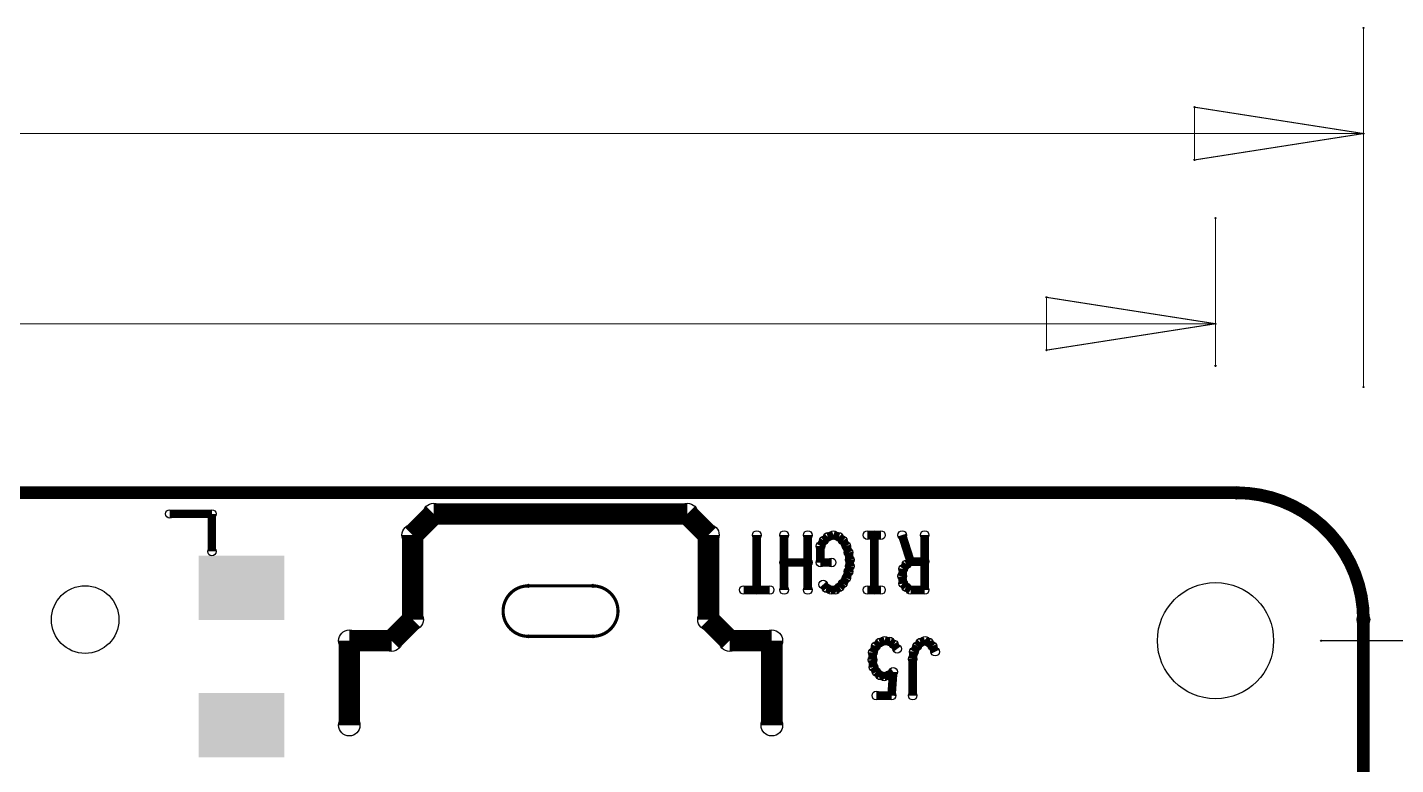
# Model space of a CAD drawing. Extents: x -18 to 115, y -16 to 67.
# Drawn here: x 53.38 to 85.76, y 49.07 to 66.51 of the extents above; entities that cross this region are included whole.
import ezdxf

# ---------------------------------------------------------------- set-up
doc = ezdxf.new("R2010")
doc.units = 0
doc.layers.get('0').update_dxf_attribs({"linetype": 'CONTINUOUS'})
for name, color, linetype in [('BOARD_ART', 7, 'CONTINUOUS'), ('DIMENSION_ART', 2, 'CONTINUOUS'), ('IVSTD1-2-1-2_DRL', 4, 'CONTINUOUS'), ('IVSTD_ROU', 1, 'CONTINUOUS'), ('PASTETOP_ART', 5, 'CONTINUOUS'), ('SILK_TOP_ART', 14, 'CONTINUOUS')]:
    doc.layers.add(name, color=color, linetype=linetype)

# ---------------------------------------------------------------- blocks, each defined once
blk = doc.blocks.new('ROUND_48')
blk.add_circle((0, 0), 0.15)
blk = doc.blocks.new('ROUND_1')
blk.add_circle((0, 0), 0.0127)
blk = doc.blocks.new('RECTANGLE_42')
blk.add_solid([(1.016, 0.762), (1.016, -0.762), (-1.016, 0.762), (-1.016, -0.762)])
blk = doc.blocks.new('ROUND_52')
blk.add_circle((0, 0), 0.1)
blk = doc.blocks.new('ROUND_49')
blk.add_circle((0, 0), 0.102)
blk = doc.blocks.new('ROUND_28')
blk.add_circle((0, 0), 0.254)
blk = doc.blocks.new('ROUND_66')
blk.add_circle((0, 0), 0.0375)
blk = doc.blocks.new('ROUND_71')
blk.add_circle((0, 0), 0.8)
blk = doc.blocks.new('ROUND_6')
blk.add_circle((0, 0), 1.375)

msp = doc.modelspace()

# ---------------------------------------------------------------- linework, layer by layer
at = {"layer": 'BOARD_ART', "const_width": 0.3}
for points in [[(82, 55.5), (3, 55.5)], [(85, 2), (85, 52.5)]]:
    msp.add_lwpolyline(points, dxfattribs=at)
msp.add_lwpolyline([(85, 52.5, 0.4142136), (82, 55.5)], format="xyb", dxfattribs=at)
at = {"layer": 'DIMENSION_ART', "const_width": 0.0254}
for points in [[(85, 58), (85, 66.5)], [(85, 64), (81, 64.625)], [(81, 64.625), (81, 63.375)], [(50.1371, 64), (85, 64)], [(81, 63.375), (85, 64)], [(81.5, 58.5), (81.5, 62)], [(81.5, 59.5), (77.5, 60.125)], [(77.5, 60.125), (77.5, 58.875)], [(50.1371, 59.5), (81.5, 59.5)], [(77.5, 58.875), (81.5, 59.5)], [(84, 52), (100, 52)]]:
    msp.add_lwpolyline(points, dxfattribs=at)
at = {"layer": 'IVSTD_ROU', "const_width": 0.075}
for points in [[(65.2379, 53.2974, 1), (65.2379, 52.1026)], [(66.7619, 52.1026, 1), (66.7619, 53.2974)]]:
    msp.add_lwpolyline(points, format="xyb", dxfattribs=at)
for points in [[(66.7619, 53.2974), (65.2379, 53.2974)], [(65.2379, 52.1026), (66.7619, 52.1026)]]:
    msp.add_lwpolyline(points, dxfattribs=at)
at = {"layer": 'SILK_TOP_ART'}
for points, const_width in [([(57.75, 55), (56.75, 55)], 0.2), ([(57.75, 54.1119), (57.75, 55)], 0.2), ([(62.5, 54.5), (63, 55)], 0.508), ([(63, 55), (69, 55)], 0.508), ([(69, 55), (69.5, 54.5)], 0.508), ([(62.5, 52.5), (62.5, 54.5)], 0.508), ([(69.5, 54.5), (69.5, 52.5)], 0.508), ([(70.642, 53.2), (70.642, 54.5)], 0.2032), ([(71.289, 53.2), (71.289, 54.5)], 0.2032), ([(71.849, 54.5), (71.849, 53.2)], 0.2032), ([(72.1493, 54.24), (72.2293, 54.37)], 0.2032), ([(72.2293, 54.37), (72.3227, 54.4567)], 0.2032), ([(72.3227, 54.4567), (72.456, 54.5)], 0.2032), ([(72.456, 54.5), (72.5893, 54.4567)], 0.2032), ([(72.5893, 54.4567), (72.6827, 54.37)], 0.2032), ([(72.6827, 54.37), (72.7627, 54.24)], 0.2032), ([(73.583, 54.5), (73.263, 54.5)], 0.2032), ([(73.423, 53.2), (73.423, 54.5)], 0.2032), ([(74.2833, 53.8717), (74.0833, 54.5)], 0.2032), ([(74.6167, 54.5), (74.6167, 53.2)], 0.2032), ([(72.1493, 53.85), (72.1493, 54.24)], 0.2032), ([(72.7627, 54.24), (72.816, 54.0883)], 0.2032), ([(72.816, 54.0883), (72.8427, 53.915)], 0.2032), ([(71.289, 53.85), (71.849, 53.85)], 0.2032), ([(72.416, 53.85), (72.1493, 53.85)], 0.2032), ([(72.8427, 53.7633), (72.816, 53.6334)], 0.2032), ([(72.8427, 53.915), (72.8427, 53.7633)], 0.2032), ([(74.0833, 53.525), (74.11, 53.6983)], 0.2032), ([(74.11, 53.6983), (74.19, 53.8067)], 0.2032), ([(74.19, 53.8067), (74.2833, 53.8717)], 0.2032), ([(74.2833, 53.8717), (74.6167, 53.8717)], 0.2032), ([(72.296, 53.2433), (72.216, 53.33)], 0.2032), ([(72.6827, 53.3517), (72.6027, 53.265)], 0.2032), ([(72.7627, 53.4816), (72.6827, 53.3517)], 0.2032), ([(72.816, 53.6334), (72.7627, 53.4816)], 0.2032), ([(74.11, 53.3517), (74.0833, 53.525)], 0.2032), ([(74.1767, 53.265), (74.11, 53.3517)], 0.2032), ([(70.9487, 53.2), (70.3353, 53.2)], 0.2032), ([(72.4027, 53.2), (72.296, 53.2433)], 0.2032), ([(72.496, 53.2), (72.4027, 53.2)], 0.2032), ([(72.6027, 53.265), (72.496, 53.2)], 0.2032), ([(73.583, 53.2), (73.263, 53.2)], 0.2032), ([(74.2833, 53.2), (74.1767, 53.265)], 0.2032), ([(74.6167, 53.2), (74.2833, 53.2)], 0.2032), ([(62, 52), (62.5, 52.5)], 0.508), ([(69.5, 52.5), (70, 52)], 0.508), ([(61, 50), (61, 52)], 0.508), ([(61, 52), (62, 52)], 0.508), ([(70, 52), (71, 52)], 0.508), ([(71, 52), (71, 50)], 0.508), ([(73.393, 51.7184), (73.3797, 51.545)], 0.2032), ([(73.4597, 51.87), (73.393, 51.7184)], 0.2032), ([(73.553, 51.9567), (73.4597, 51.87)], 0.2032), ([(73.673, 52), (73.553, 51.9567)], 0.2032), ([(73.793, 51.9783), (73.673, 52)], 0.2032), ([(73.8863, 51.9134), (73.793, 51.9783)], 0.2032), ([(73.9663, 51.805), (73.8863, 51.9134)], 0.2032), ([(74.36, 51.74), (74.3333, 51.5667)], 0.2032), ([(74.44, 51.87), (74.36, 51.74)], 0.2032), ([(74.52, 51.9567), (74.44, 51.87)], 0.2032), ([(74.6267, 52), (74.52, 51.9567)], 0.2032), ([(74.72, 51.9567), (74.6267, 52)], 0.2032), ([(74.8, 51.87), (74.72, 51.9567)], 0.2032), ([(74.8667, 51.74), (74.8, 51.87)], 0.2032), ([(73.3797, 51.545), (73.4063, 51.3717)], 0.2032), ([(74.3333, 51.5667), (74.3333, 50.7)], 0.2032), ([(73.4063, 51.3717), (73.473, 51.2633)], 0.2032), ([(73.473, 51.2633), (73.5663, 51.1767)], 0.2032), ([(73.5663, 51.1767), (73.6597, 51.155)], 0.2032), ([(73.6597, 51.155), (73.753, 51.1767)], 0.2032), ([(73.753, 51.1767), (73.873, 51.2633)], 0.2032), ([(73.873, 51.2633), (73.833, 50.7)], 0.2032), ([(73.833, 50.7), (73.473, 50.7)], 0.2032)]:
    msp.add_lwpolyline(points, dxfattribs=dict(at, const_width=const_width))

# ---------------------------------------------------------------- block references
at = {"layer": 'BOARD_ART'}
for p in [(82, 55.5), (82, 55.5), (85, 52.5), (85, 52.5)]:
    msp.add_blockref('ROUND_48', p, dxfattribs=at)
at = {"layer": 'DIMENSION_ART'}
for p in [(85, 66.5), (81, 64.625), (85, 64), (85, 64), (81, 63.375), (81, 63.375), (81.5, 62), (77.5, 60.125), (81.5, 59.5), (81.5, 59.5), (77.5, 58.875), (77.5, 58.875), (81.5, 58.5), (85, 58), (84, 52)]:
    msp.add_blockref('ROUND_1', p, dxfattribs=at)
at = {"layer": 'IVSTD1-2-1-2_DRL'}
for name, p in [('ROUND_71', (54.75, 52.5)), ('ROUND_6', (81.5, 52)), ('ROUND_6', (81.5, 52))]:
    msp.add_blockref(name, p, dxfattribs=at)
at = {"layer": 'IVSTD_ROU'}
for p in [(65.2379, 53.2974), (65.2379, 53.2974), (66.7619, 53.2974), (66.7619, 53.2974), (65.2379, 52.1026), (65.2379, 52.1026), (66.7619, 52.1026), (66.7619, 52.1026)]:
    msp.add_blockref('ROUND_66', p, dxfattribs=at)
at = {"layer": 'PASTETOP_ART'}
for p in [(58.45, 53.25), (58.45, 50)]:
    msp.add_blockref('RECTANGLE_42', p, dxfattribs=at)
at = {"layer": 'SILK_TOP_ART'}
for name, p in [('ROUND_52', (56.75, 55)), ('ROUND_52', (57.75, 55)), ('ROUND_28', (63, 55)), ('ROUND_28', (69, 55)), ('ROUND_28', (62.5, 54.5)), ('ROUND_28', (69.5, 54.5)), ('ROUND_49', (70.642, 54.5)), ('ROUND_49', (71.289, 54.5)), ('ROUND_49', (71.849, 54.5)), ('ROUND_49', (72.2293, 54.37)), ('ROUND_49', (72.3227, 54.4567)), ('ROUND_49', (72.456, 54.5)), ('ROUND_49', (72.5893, 54.4567)), ('ROUND_49', (72.6827, 54.37)), ('ROUND_49', (73.263, 54.5)), ('ROUND_49', (73.423, 54.5)), ('ROUND_49', (73.583, 54.5)), ('ROUND_49', (74.0833, 54.5)), ('ROUND_49', (74.6167, 54.5)), ('ROUND_52', (57.75, 54.1119)), ('ROUND_49', (72.1493, 54.24)), ('ROUND_49', (72.7627, 54.24)), ('ROUND_49', (72.816, 54.0883)), ('ROUND_49', (71.289, 53.85)), ('ROUND_49', (71.849, 53.85)), ('ROUND_49', (72.1493, 53.85)), ('ROUND_49', (72.416, 53.85)), ('ROUND_49', (72.8427, 53.915)), ('ROUND_49', (72.8427, 53.7633)), ('ROUND_49', (74.11, 53.6983)), ('ROUND_49', (74.19, 53.8067)), ('ROUND_49', (74.2833, 53.8717)), ('ROUND_49', (74.2833, 53.8717)), ('ROUND_49', (74.6167, 53.8717)), ('ROUND_49', (72.216, 53.33)), ('ROUND_49', (72.6827, 53.3517)), ('ROUND_49', (72.7627, 53.4816)), ('ROUND_49', (72.816, 53.6334)), ('ROUND_49', (74.0833, 53.525)), ('ROUND_49', (74.11, 53.3517)), ('ROUND_49', (70.3353, 53.2)), ('ROUND_49', (70.642, 53.2)), ('ROUND_49', (70.9487, 53.2)), ('ROUND_49', (71.289, 53.2)), ('ROUND_49', (71.849, 53.2)), ('ROUND_49', (72.296, 53.2433)), ('ROUND_49', (72.4027, 53.2)), ('ROUND_49', (72.496, 53.2)), ('ROUND_49', (72.6027, 53.265)), ('ROUND_49', (73.263, 53.2)), ('ROUND_49', (73.423, 53.2)), ('ROUND_49', (73.583, 53.2)), ('ROUND_49', (74.1767, 53.265)), ('ROUND_49', (74.2833, 53.2)), ('ROUND_49', (74.6167, 53.2)), ('ROUND_28', (62.5, 52.5)), ('ROUND_28', (69.5, 52.5)), ('ROUND_28', (61, 52)), ('ROUND_28', (62, 52)), ('ROUND_28', (70, 52)), ('ROUND_28', (71, 52)), ('ROUND_49', (73.393, 51.7184)), ('ROUND_49', (73.4597, 51.87)), ('ROUND_49', (73.553, 51.9567)), ('ROUND_49', (73.673, 52)), ('ROUND_49', (73.793, 51.9783)), ('ROUND_49', (73.8863, 51.9134)), ('ROUND_49', (73.9663, 51.805)), ('ROUND_49', (74.36, 51.74)), ('ROUND_49', (74.44, 51.87)), ('ROUND_49', (74.52, 51.9567)), ('ROUND_49', (74.6267, 52)), ('ROUND_49', (74.72, 51.9567)), ('ROUND_49', (74.8, 51.87)), ('ROUND_49', (74.8667, 51.74)), ('ROUND_49', (73.3797, 51.545)), ('ROUND_49', (74.3333, 51.5667)), ('ROUND_49', (73.4063, 51.3717)), ('ROUND_49', (73.473, 51.2633)), ('ROUND_49', (73.5663, 51.1767)), ('ROUND_49', (73.6597, 51.155)), ('ROUND_49', (73.753, 51.1767)), ('ROUND_49', (73.873, 51.2633)), ('ROUND_49', (73.473, 50.7)), ('ROUND_49', (73.833, 50.7)), ('ROUND_49', (74.3333, 50.7)), ('ROUND_28', (61, 50)), ('ROUND_28', (71, 50))]:
    msp.add_blockref(name, p, dxfattribs=at)

doc.saveas('drawing.dxf')
